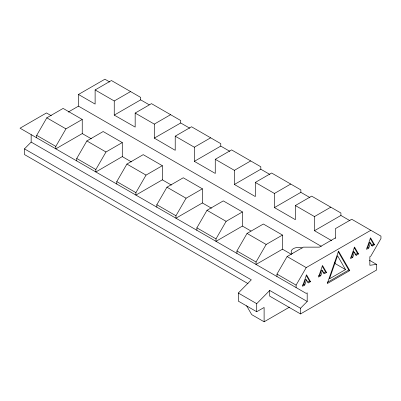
<?xml version="1.0" encoding="UTF-8"?>
<svg xmlns="http://www.w3.org/2000/svg" width="401" height="401" viewBox="0 0 401 401"><rect width="100%" height="100%" fill="white"/><g stroke="black" fill="none" stroke-linecap="round" stroke-linejoin="round"><path stroke-width="0.6" d="M302.409 285.221L303.752 284.444L305.517 279.352L306.519 279.928L308.284 282.986L310.519 281.692L306.519 274.765L302.519 286.314L304.755 285.021L306.519 279.928M318.414 275.978L319.757 275.206L321.522 270.114L322.519 270.69L324.284 273.748L326.519 272.454L322.519 265.527L318.519 277.076L320.755 275.783L322.519 270.69M350.865 257.242L351.762 256.725L353.527 251.633L354.524 252.214L356.288 255.267L358.524 253.978L354.524 247.046L350.524 258.595L352.76 257.307L354.524 252.214M366.87 248.003L367.762 247.487L369.527 242.394L370.529 242.971L372.293 246.029L374.529 244.735L370.529 237.808L366.529 249.357L368.765 248.064L370.529 242.971M36.691 137.809L36.691 135.358L46.817 117.829L63.117 108.415L82.24 119.458L82.24 133.593L55.814 148.846L55.814 146.4L65.939 128.866L82.24 119.458M76.741 160.926L76.741 158.48L86.862 140.946L103.162 131.538L122.285 142.576L122.285 156.601L131.408 161.914M122.285 156.601L95.864 171.969L95.864 169.518L105.984 151.989L122.285 142.576M116.786 184.049L116.786 181.598L126.906 164.069L143.212 154.656L162.335 165.698L162.335 179.833L135.909 195.092L135.909 192.64L146.029 175.112L162.335 165.698M156.831 207.167L156.831 204.721L166.956 187.192L183.257 177.778L202.38 188.816L202.38 202.956L175.954 218.209L175.954 215.763L186.079 198.229L202.38 188.816M196.881 230.289L196.881 227.843L207.001 210.309L223.302 200.896L242.425 211.939L242.425 226.074L216.004 241.332L216.004 238.881L226.124 221.352L242.425 211.939M236.926 253.412L236.926 250.961L247.046 233.432L263.352 224.019L282.474 235.061L282.474 249.196L256.049 264.449L256.049 262.003L266.169 244.47L282.474 235.061M276.971 276.53L276.971 274.083L287.096 256.55L303.397 247.141L319.402 247.141L335.401 237.898M296.093 287.572L296.093 285.126L306.219 267.592L370.83 230.289M248.059 283.652L24.471 154.565L24.471 148.871L31.153 142.089L31.153 134.706M246.61 305.798L251.708 314.63L264.109 321.792L264.109 307.472L256.71 311.742L238.304 301.121L238.304 293.036L251.307 279.838L24.471 148.871M256.71 311.742L256.71 303.662L269.713 290.464L300.514 308.249L300.514 313.938L269.713 296.154L269.713 290.464M300.514 308.249L307.196 301.467L307.196 292.85L306.219 293.417L20.05 128.2L46.476 112.942L51.308 115.734M321.311 246.349L78.481 106.15L78.481 94.466L104.907 79.208L109.734 81.999M95.122 89.939L111.423 80.526L140.671 97.408L140.671 99.859L114.245 115.112L114.245 100.977L95.122 89.939L95.122 104.075L78.481 94.466M68.175 112.105L78.481 106.15M114.245 100.977L130.551 91.563M114.245 115.112L135.167 127.082L135.167 113.057L151.473 103.643L180.716 120.531L180.716 122.977L189.838 128.245M135.167 113.057L154.295 124.099L170.595 114.686M175.217 136.18L191.518 126.766L220.766 143.648L220.766 146.099L194.34 161.357L194.34 147.217L175.217 136.18L175.217 150.315L154.295 138.119L154.295 124.099M194.34 147.217L210.64 137.809M215.262 159.297L231.567 149.889L260.81 166.771L260.81 169.222L234.385 184.475L234.385 170.34L215.262 159.297L215.262 173.433L194.34 161.357M234.385 170.34L250.69 160.926M255.307 182.42L271.612 173.006L300.855 189.894L300.855 192.34L274.434 207.598L274.434 193.462L255.307 182.42L255.307 196.555L234.385 184.475M274.434 193.462L290.735 184.049M295.357 205.543L311.657 196.129L340.905 213.011L340.905 215.462L314.479 230.715L314.479 216.58L295.357 205.543L295.357 219.678L274.434 207.598M314.479 216.58L330.78 207.167M307.727 282.149L309.517 281.116L310.519 281.692M323.286 273.166L325.522 271.878L326.519 272.454M358.524 253.978L357.527 253.397L355.291 254.69L356.288 255.267M371.742 245.191L373.526 244.159L374.529 244.735M345.522 269.567L329.522 278.805L337.522 255.708L345.522 269.567L335.401 263.723L334.785 262.66M327.356 282.369L348.76 270.008L349.762 270.585L327.286 283.562L338.524 251.121L349.762 270.585M264.109 321.792L289.572 307.091M300.514 313.938L376.529 270.053L376.529 264.359L369.501 260.304M154.295 138.119L180.716 122.977M376.529 264.359L369.847 265.297L369.847 256.68L370.83 256.114L380.95 238.58L380.95 236.134L351.707 219.247L335.401 228.66L335.401 238.495M82.24 133.593L91.363 138.806M140.671 99.859L149.252 104.811M220.766 146.099L229.883 151.362M260.81 169.222L269.928 174.485M300.855 192.34L309.978 197.608M340.905 215.462L350.023 220.725M371.291 245.452L372.293 246.029M367.762 247.487L368.765 248.064M314.479 230.715L331.647 240.63M351.762 256.725L352.76 257.307M162.335 179.833L171.453 185.097M202.38 202.956L211.502 208.219M242.425 226.074L251.011 231.031M282.474 249.196L291.592 254.46M319.757 275.206L320.755 275.783M46.817 117.829L65.939 128.866M86.862 140.946L105.984 151.989M126.906 164.069L146.029 175.112M166.956 187.192L186.079 198.229M207.001 210.309L226.124 221.352M247.046 233.432L266.169 244.47M287.096 256.55L306.219 267.592M303.752 284.444L304.755 285.021M36.691 135.358L55.814 146.4M76.741 158.48L95.864 169.518M116.786 181.598L135.909 192.64M156.831 204.721L175.954 215.763M196.881 227.843L216.004 238.881M236.926 250.961L256.049 262.003M276.971 274.083L296.093 285.126M31.153 142.089L307.196 301.467M238.304 293.036L256.71 303.662M370.143 238.294L373.526 244.159M369.527 242.394L370.118 243.412M354.143 247.537L357.527 253.397M353.527 251.633L354.113 252.655M338.148 251.627L348.76 270.008M322.133 266.013L325.522 271.878M306.133 275.251L309.517 281.116M292.149 253.788A7.353 4.246 0 0 1 293.316 248.665A7.353 4.246 0 0 1 302.194 247.988"/></g></svg>
